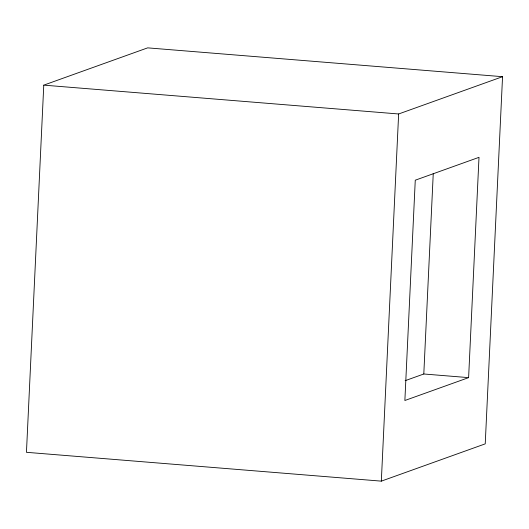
<?xml version="1.0" encoding="UTF-8"?>
<svg xmlns="http://www.w3.org/2000/svg" width="529" height="529" viewBox="0 0 529 529"><rect width="100%" height="100%" fill="white"/><g stroke="black" fill="none" stroke-linecap="round" stroke-linejoin="round"><path stroke-width="0.79" d="M43.768 85.143L26.45 452.308L381.33 481.139L485.232 443.857L502.55 76.692L147.67 47.861L43.768 85.143L398.641 113.973L502.55 76.692M381.33 481.139L398.641 113.973M405.148 380.682L423.802 373.99L433.258 173.492M468.615 377.633L479.003 157.331L415.265 180.197L404.87 400.499L468.615 377.633L423.802 373.99"/></g></svg>
